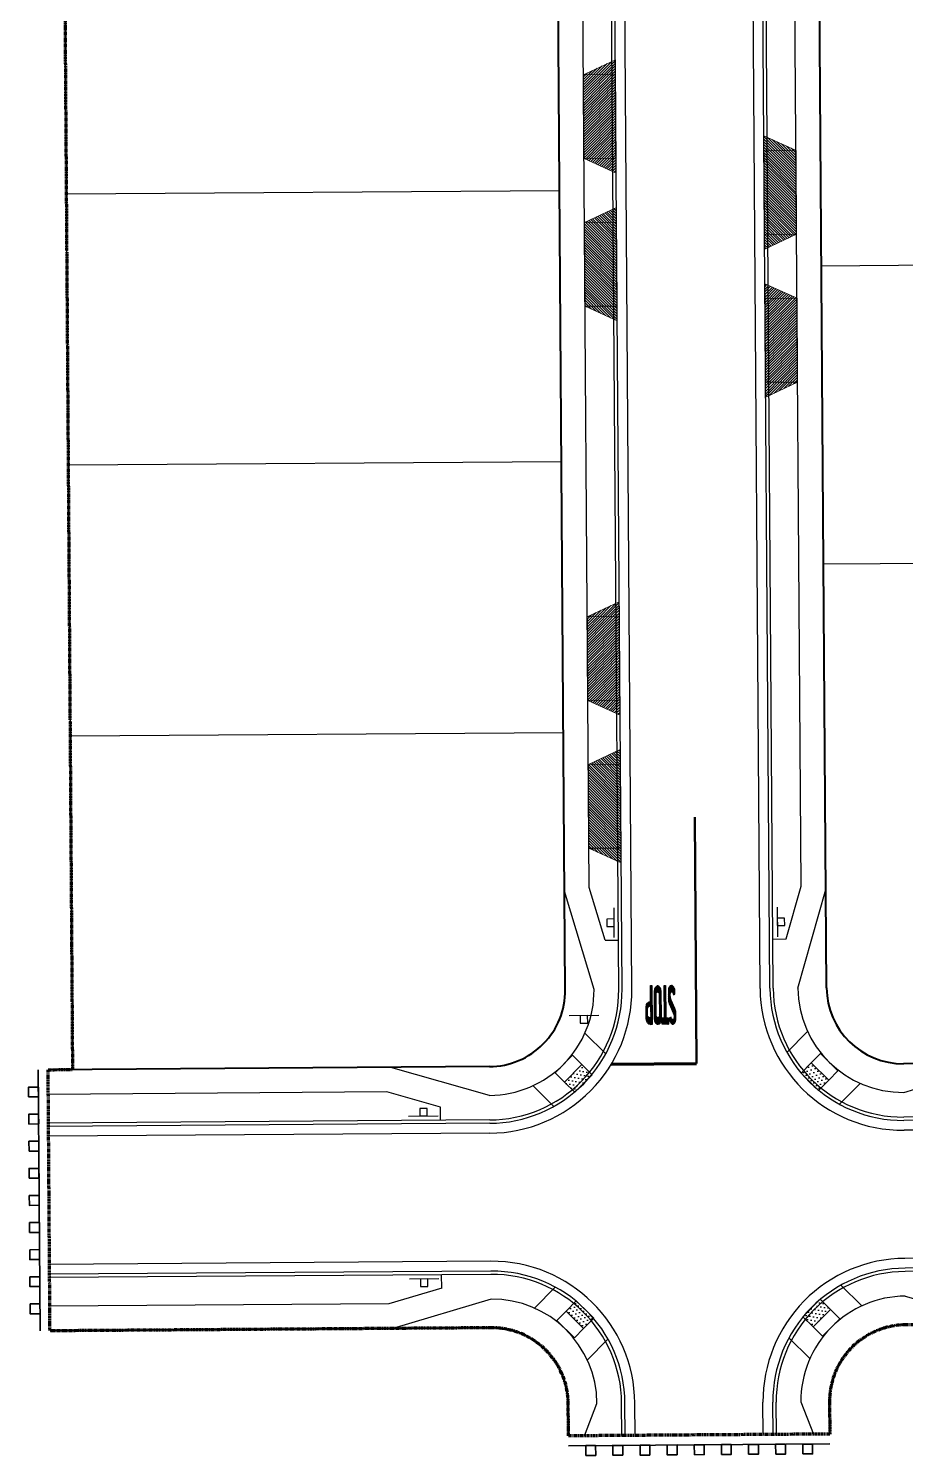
# Model space of a CAD drawing. Header units: feet. Extents: x 627 to 1424, y 217 to 1375.
# Drawn here: x 627.2 to 805.1, y 216.6 to 506.2 of the extents above; entities that cross this region are included whole.
import ezdxf
from ezdxf.enums import TextEntityAlignment as Align

# ---------------------------------------------------------------- set-up
doc = ezdxf.new("R2010")
doc.units = ezdxf.units.FT
doc.header["$MEASUREMENT"] = 0
doc.linetypes.add('PHANTOM2', pattern=[1.25, 0.625, -0.125, 0.125, -0.125, 0.125, -0.125])
for name, color, linetype, lineweight in [('C-ROAD-BARR', 7, 'Continuous', 35), ('C-ROAD-DRWY', 1, 'Continuous', 18), ('C-ROAD-DRWY-PATT', 254, 'Continuous', 25), ('C-ROAD-RAMP', 2, 'Continuous', 25), ('C-ROAD-SIGN', 2, 'Continuous', 25), ('C-ROAD-STRP-12IN', 5, 'Continuous', 100), ('C-ROAD-STRP-D35', 4, 'Continuous', 50), ('C-ROAD-STRP-MRKG', 2, 'Continuous', 25), ('V-BNDY-PHAS-LINE', 171, 'PHANTOM2', 100), ('V-PROP-LINE', 3, 'Continuous', 30), ('V-ROAD-ROW', 4, 'Continuous', 40), ('V-ROAD-SWLK', 6, 'Continuous', 25)]:
    doc.layers.add(name, color=color, linetype=linetype, lineweight=lineweight)
for name, color, linetype in [('V-ROAD-CURB-FOC', 103, 'Continuous'), ('V-ROAD-CURB-LIP', 1, 'Continuous'), ('V-ROAD-CURB-TBC', 2, 'Continuous')]:
    doc.layers.add(name, color=color, linetype=linetype)
pattern_1 = [(350.3403600582283, (-6687745.935648265, -2007619.909241537), (0.4955294611373654, 0.6764433111095951), [0, -0.75])]
pattern_2 = [(134.9115799682923, (-6687747.274623233, -2007626.338366726), (-0.2655739352106942, -0.264755519180821), [])]
pattern_3 = [(225.4012453078337, (755.556654619053, 304.1450007371604), (0.08900516336551904, -0.08776719714265269), [])]

# ---------------------------------------------------------------- blocks, each defined once
blk = doc.blocks.new('SIGN')
blk.add_line((3.000000000000157, -3.916090494788434e-16), (-3.000000000000157, 3.916090494788434e-16))
blk.add_lwpolyline([(0.7499999999999332, 1.495601614571014e-13), (-0.750000000000123, -7.659630427873607e-14), (-0.7500000000002826, -1.500000000000116), (0.7499999999999637, -1.499999999999962)], close=True)
at = {"flags": 1}
blk.add_attdef('CODE', text='', height=0.2, dxfattribs=at).set_placement((-7.965850201685498e-14, -0.7500000000000193), align=Align.MIDDLE_CENTER)

msp = doc.modelspace()

# ---------------------------------------------------------------- hatches: boundary and pattern name
at = {"layer": 'C-ROAD-DRWY-PATT'}
h = msp.add_hatch(dxfattribs=at)
h.set_pattern_fill('ANSI31', color=256, scale=3, angle=0.312825268178601, style=0)
h.set_pattern_definition([(45.31282526817861, (744.9482541736215, 473.8958780809771), (-0.2666088398081687, 0.2637133415967844), [])])
h.paths.add_polyline_path([(739.9063647668809, 479.8607160227839), (746.4272240418941, 476.9063091150019, -2.327850903454041e-05), (746.2661551721394, 499.9057451256085), (739.7873138636351, 496.860299162101, -1.138968355150182e-06)])
h = msp.add_hatch(dxfattribs=at)
h.set_pattern_fill('ANSI31', color=256, scale=3, angle=89.91157996829224, style=0)
h.set_pattern_definition(pattern_2)
h.paths.add_polyline_path([(783.016502905637, 464.4889131940436), (776.5376615943387, 461.4434672282077, 2.327850903454041e-05), (776.3765927376226, 484.4429032390472), (782.8974520098418, 481.4884963335935, 1.138968355150182e-06)])
h = msp.add_hatch(dxfattribs=at)
h.set_pattern_fill('ANSI31', color=256, scale=3, angle=89.91157996829224, style=0)
h.set_pattern_definition(pattern_2)
h.paths.add_polyline_path([(739.9974036887288, 466.8610347891226), (746.4762450000271, 469.9064807549585, 2.327850903454041e-05), (746.6373138567433, 446.907044744119), (740.116454584524, 449.8614516495727, 1.138968355150182e-06)])
h = msp.add_hatch(dxfattribs=at)
h.set_pattern_fill('ANSI31', color=256, scale=3, angle=180.3128252681786, style=0)
h.set_pattern_definition([(225.3128252681786, (778.0656524207443, 457.4540699021891), (0.2666088398081686, -0.2637133415967845), [])])
h.paths.add_polyline_path([(783.107541827485, 451.4892319603823), (776.5866825524718, 454.4436388681643, -2.327850903454041e-05), (776.7477514222264, 431.4442028575577), (783.2265927307308, 434.4896488210652, -1.138968355150182e-06)])
h = msp.add_hatch(dxfattribs=at)
h.set_pattern_fill('ANSI31', color=256, scale=3, angle=0.312825268178601, style=0)
h.set_pattern_definition([(45.31282526817861, (745.7284986805171, 363.8986448575743), (-0.2666088398081687, 0.2637133415967844), [])])
h.paths.add_polyline_path([(740.6866092737764, 369.863482799381), (747.2074685487896, 366.9090758915991, -2.327850903454041e-05), (747.046399679035, 389.9085119022056), (740.5675583705306, 386.8630659386981, -1.138968355150182e-06)])
h = msp.add_hatch(dxfattribs=at)
h.set_pattern_fill('ANSI31', color=256, scale=3, angle=89.91157996829224, style=0)
h.set_pattern_definition(pattern_2)
h.paths.add_polyline_path([(740.7776481956244, 356.8638015657198), (747.2564895069227, 359.9092475315556, 2.327850903454041e-05), (747.4175583636388, 336.9098115207162), (740.8966990914196, 339.8642184261698, 1.138968355150182e-06)])
at = {"layer": 'C-ROAD-RAMP'}
h = msp.add_hatch(dxfattribs=at)
h.set_pattern_fill('DOTS', color=256, scale=12, angle=350.3403600582283, style=0)
h.set_pattern_definition(pattern_1)
edge = h.paths.add_edge_path()
edge.add_line((735.9389333138242, 292.4111846969463), (738.0307899611071, 290.3489813257474))
edge.add_arc((1142.983807498589, -105.3530302441213), 566.186390134062, 135.1560015123834, 135.6619829933974, ccw=False)
edge.add_line((741.540996436961, 293.9096625035163), (739.4491397943348, 295.9718658779748))
edge.add_line((739.4491397943348, 295.9718658779748), (735.9389333147556, 292.4111846967135))
h = msp.add_hatch(dxfattribs=at)
h.set_pattern_fill('DOTS', color=256, scale=12, angle=315.4038276124356, style=0)
h.set_pattern_definition([(315.4038276124356, (808.1111811585724, 315.1967042239849), (0.7936064704493514, 0.2707651566596468), [0, -0.75])])
edge = h.paths.add_edge_path()
edge.add_line((789.5303044728935, 292.791324922815), (787.4679125444964, 290.6996541772969))
edge.add_arc((388.1690353052691, -110.70716565568), 566.186390134062, 45.1508368624083, 45.65681834342237)
edge.add_line((783.9075477914885, 294.2101815994829), (785.9699397161603, 296.3018523482606))
edge.add_line((785.9699397161603, 296.3018523482606), (789.5303044728935, 292.7913249230478))
h = msp.add_hatch(dxfattribs=at)
h.set_pattern_fill('DOTS', color=256, scale=12, angle=495.3934983565372, style=0)
h.set_pattern_definition([(135.3934983565372, (717.6797431344166, 223.4979874629062), (-0.793655270966451, -0.2706220812630949), [0, -0.7499999999999998])])
edge = h.paths.add_edge_path()
edge.add_line((736.2646587481722, 245.9000166482292), (738.3274277290329, 247.991315552732))
edge.add_arc((1137.69866390992, 649.3261434515007), 566.1863901340619, 225.1405076065099, 225.646489087524)
edge.add_line((741.8871595477685, 244.480146327056), (739.8243905715644, 242.3888474192936))
edge.add_line((739.8243905715644, 242.3888474192936), (736.2646587491035, 245.900016648462))
h = msp.add_hatch(dxfattribs=at)
h.set_pattern_fill('DOTS', color=256, scale=12, angle=350.3403600582283, style=0)
h.set_pattern_definition(pattern_1)
edge = h.paths.add_edge_path()
edge.add_line((789.8560975678265, 246.2704954412766), (787.7646127277985, 248.333075898001))
edge.add_arc((382.8829387417063, 644.1080857743509), 566.1863901340619, 315.145672256485, 315.65165373749903, ccw=False)
edge.add_line((784.2537643918768, 244.7730275962967), (786.3452492281795, 242.7104471363127))
edge.add_line((786.3452492272481, 242.7104471363127), (789.8560975678265, 246.2704954412766))
at = {"layer": 'C-ROAD-STRP-MRKG'}
h = msp.add_hatch(dxfattribs=at)
h.set_pattern_fill('ANSI31', color=256, scale=0.9999999999999998, angle=-179.5987546921663, style=0)
h.set_pattern_definition(pattern_3)
edge = h.paths.add_edge_path(flags=16)
edge.add_arc((753.353203466918, 305.9763566587532), 0.5584171615286914, 179.6811099169437, 276.4593050218487, ccw=False)
edge.add_line((752.7947949543595, 305.9794646149967), (752.7848270414397, 307.4028083663434))
edge.add_arc((753.4104716761016, 307.2089300692115), 0.6549961854697385, 91.01054535051861, 162.7825411131136, ccw=False)
edge.add_line((753.3989198822528, 307.8638243805617), (753.4160239957273, 305.4214843243826))
edge = h.paths.add_edge_path()
edge.add_line((753.6659653531387, 312.0019529131241), (753.7214487222955, 304.0793407645542))
edge.add_line((753.7214487222955, 304.0793407645542), (753.5517839062959, 304.0781525736675))
edge.add_arc((753.4202802211593, 304.6848498501761), 0.6207856349235883, 235.96242714841992, 282.22986810570205, ccw=False)
edge.add_arc((753.6106498217271, 305.0891571977396), 1.064589500997681, 200.3157834825423, 239.6544144673137, ccw=False)
edge.add_arc((754.2533263933988, 305.266317241069), 1.729735422460125, 179.8836442288718, 198.4275735266366, ccw=False)
edge.add_line((752.5235945377499, 305.2698299703188), (752.5081507563591, 307.4750870116986))
edge.add_arc((755.1911673981543, 307.4938766231842), 2.683082434374679, 165.9549050437021, 180.4012453075197, ccw=False)
edge.add_arc((753.3317742184862, 307.9590301364201), 0.7663897653554367, 85.425107862311, 165.9549050424704, ccw=False)
edge.add_line((753.392903085798, 308.7229781281203), (753.3699543979019, 311.9998798992019))
edge.add_line((753.3699543979019, 311.9998798992019), (753.6659653531387, 312.0019529131241))
h = msp.add_hatch(dxfattribs=at)
h.set_pattern_fill('ANSI31', color=256, scale=0.9999999999999998, angle=-179.5987546921663, style=0)
h.set_pattern_definition(pattern_3)
edge = h.paths.add_edge_path(flags=16)
edge.add_line((755.1649083904922, 310.3461959955748), (755.1954608587548, 305.9835310182534))
edge.add_arc((753.5392606570767, 305.9719323719251), 1.656240814807782, -3.3333122359084086, 0.40124534348348107, ccw=False)
edge.add_arc((754.6329050117602, 305.9082352465507), 0.5607430748229487, 321.26115973102407, 356.6666877039477, ccw=False)
edge.add_arc((754.8745584564017, 305.7143652264599), 0.2509335010568389, 219.5413308666941, 321.26115976195797, ccw=False)
edge.add_arc((755.1310473461429, 305.9261092841444), 0.583532503649009, 174.7986363135909, 219.5413308951643, ccw=False)
edge.add_line((754.5499176885933, 305.9790101719555), (754.5193652203307, 310.3416751495097))
edge.add_arc((754.9237589542422, 310.3298898512617), 0.4045654276896606, 102.02620164555071, 178.3306942638583, ccw=False)
edge.add_arc((754.7478455324059, 310.3177044606334), 0.418034920979636, 3.908073503341484, 77.34001170181062, ccw=False)
edge = h.paths.add_edge_path()
edge.add_arc((754.5543591705127, 311.2693800957271), 0.7905151934034531, 18.341650950380824, 69.55687129487899, ccw=False)
edge.add_arc((753.1728577522342, 310.5460664046296), 2.343019433400735, 5.6306225247541875, 24.511843828897895, ccw=False)
edge.add_line((755.5045723589137, 310.775951285148), (755.542028395459, 305.4275080901571))
edge.add_arc((753.2607233389577, 305.2211897922064), 2.29061563796454, -7.560337511884484, 5.167698130735687, ccw=False)
edge.add_arc((753.8318775078977, 305.1928752023962), 1.72134515101341, 328.03490372879276, 350.8724397913599, ccw=False)
edge.add_arc((754.832309729663, 304.6838033913444), 0.6109739744311413, 275.045018154055, 318.82858767015694, ccw=False)
edge.add_arc((754.9306917063401, 304.6833853606584), 0.6098260404358568, 221.9305575473789, 265.80081789070994, ccw=False)
edge.add_arc((755.9244410431126, 305.2075298143873), 1.721345261481214, 189.930051616138, 212.7675861985023, ccw=False)
edge.add_arc((756.4951424116736, 305.2438409645069), 2.290615528174696, 175.6347922049528, 188.3628284594936, ccw=False)
edge.add_line((754.2111716037616, 305.4181878787931), (754.1737155672163, 310.7666310737841))
edge.add_arc((756.5084211753264, 310.5694259045983), 2.343019452606887, 156.2906468652072, 175.1718680096272, ccw=False)
edge.add_arc((755.0671068377271, 311.3058749744991), 0.7333776852399515, 125.0826601890372, 163.7131941216234, ccw=False)
edge.add_arc((754.8935549184, 311.6818395537287), 0.3342755911916725, 100.87846198356198, 137.8841726480463, ccw=False)
h = msp.add_hatch(dxfattribs=at)
h.set_pattern_fill('ANSI31', color=256, scale=0.9999999999999998, angle=-179.5987546921663, style=0)
h.set_pattern_definition(pattern_3)
h.paths.add_polyline_path([(756.4275309694931, 312.0212926161475), (756.4735406432301, 305.4514537209179), (756.9933647597209, 305.4550941355992), (757.0024686520919, 304.1551260130946), (755.7498369282112, 304.1463536249939), (755.7407330358401, 305.4463217472658), (756.2298730891198, 305.4497472764924), (756.1838634153828, 312.019586171722)])
h = msp.add_hatch(dxfattribs=at)
h.set_pattern_fill('ANSI31', color=256, scale=0.9999999999999998, angle=-179.5987546921663, style=0)
h.set_pattern_definition(pattern_3)
edge = h.paths.add_edge_path()
edge.add_arc((759.3994888730226, 309.8449665166937), 2.000000000189866, 180.4012452998548, 204.1965126601835, ccw=False)
edge.add_line((757.3995379153639, 309.8309605279937), (757.3959804661572, 310.3389378376305))
edge.add_arc((757.7394919589157, 310.3974139759249), 0.3484531595594667, 129.0371317439119, 189.6608813827649, ccw=False)
edge.add_arc((757.7021037085736, 310.4435234774353), 0.2890901458794328, 51.76536023403969, 129.0371303998714, ccw=False)
edge.add_arc((756.1574795237005, 309.9603637929932), 1.864139092557586, 5.548080573117886, 22.395573850802293, ccw=False)
edge.add_line((758.0128859030083, 310.1405906612054), (758.3398966584355, 310.3555388893001))
edge.add_line((758.3398966584355, 310.3555388893001), (758.3369562057778, 310.7754137255251))
edge.add_arc((756.9452443932406, 310.8526227472624), 1.39385185805136, 356.8246148624118, 390.996297072839)
edge.add_arc((757.3346479668259, 311.2486691599381), 0.8673015892610123, 21.77689463810085, 57.72076173846569)
edge.add_arc((757.6318971631601, 311.7192483389558), 0.3107031267709714, 57.7207617636067, 126.3501770602405)
edge.add_arc((758.8611372060614, 310.1286415889304), 2.320867768708659, 127.5169557563832, 135.507678166975)
edge.add_arc((758.5330103730853, 311.0215394861054), 1.516671513697425, 151.0733571569185, 184.0423268184657)
edge.add_line((757.0201119650155, 310.914624158293), (757.0331985875964, 309.0459518609568))
edge.add_arc((759.0331495452551, 309.0599578496568), 2.000000000189865, 180.4012452998548, 204.1965126601835)
edge.add_line((757.2088594157249, 308.2402228168212), (757.9946175841615, 306.491546948906))
edge.add_arc((756.1703274551837, 305.6718119161869), 1.999999999638175, 0.40124530330058406, 24.19651266362888, ccw=False)
edge.add_line((758.1702784122899, 305.6858179050032), (758.1723328018561, 305.3924664082006))
edge.add_arc((757.8654836827076, 305.3903174928054), 0.3068566436621514, -136.38892276346792, 0.4012453098605988, ccw=False)
edge.add_arc((758.3428126774345, 305.5247936075544), 0.7804585951446446, 174.2167165892883, 206.3274110866481, ccw=False)
edge.add_line((757.5663264989853, 305.6034373193979), (757.1961469883099, 305.366778237978))
edge.add_arc((759.7977899259079, 305.6091269463037), 2.612906211707647, 185.3218689592889, 203.6288891553242)
edge.add_arc((758.167354241975, 304.9168208866193), 0.841900843027876, 204.9379065183446, 240.8125430231422)
edge.add_arc((757.9067472128085, 304.4502797053147), 0.3075070766868719, 240.8125421795961, 319.0450282257485)
edge.add_arc((757.5956376477459, 304.9128678792145), 0.8580901799286705, 309.2869437003446, 347.5229231464042)
edge.add_arc((756.6780115636382, 305.2939287074538), 1.844579055434681, 342.1160991547522, 365.8399931802289)
edge.add_line((758.5130171207711, 305.4816159394104), (758.5056061903015, 306.5398416344542))
edge.add_arc((756.5056552331953, 306.5258356456379), 1.999999999638176, 0.4012453033006423, 24.19651266362898)
edge.add_line((758.329945362173, 307.345570678357), (757.5751987434924, 309.0252314838581))

# ---------------------------------------------------------------- linework, layer by layer
at = {"layer": 'C-ROAD-BARR'}
for p, q in [((629.2149033546448, 294.9072375989053), (629.4028693214059, 268.4081900841556)), ((629.4028693214059, 268.4081900841556), (629.5908393422142, 241.9085711322259)), ((736.7587929945439, 218.6103592987638), (763.2578670922667, 218.794539530063)), ((763.2578670922667, 218.794539530063), (789.7575126281008, 218.9787237332202))]:
    msp.add_line(p, q, dxfattribs=at)
for points in [[(627.2539638653398, 289.3934755322989), (629.2539135525003, 289.4076617960818), (629.2397272884846, 291.4076114830095), (627.239777601324, 291.3934252192266)], [(627.2929760906845, 283.8936138935387), (629.2929257778451, 283.9078001573216), (629.2787395138294, 285.9077498440165), (627.2787898266688, 285.8935635802336)], [(627.3319883160293, 278.3937522547785), (629.3319380031899, 278.4079385183286), (629.3177517391741, 280.4078882052563), (627.3178020520136, 280.3937019414734)], [(627.3710005413741, 272.8938906157855), (629.3709502285346, 272.9080768795684), (629.3567639645189, 274.9080265664961), (627.3568142773584, 274.8938403027132)], [(627.3958265027031, 269.393978663953), (629.3957761898637, 269.4081649275031), (629.4099624538794, 267.4082152408082), (627.4100127667189, 267.3940289770253)], [(627.4348387280479, 263.89411702496), (629.4347884152085, 263.9083032887429), (629.4489746792242, 261.9083536018152), (627.4490249920636, 261.8941673382651)], [(627.4738509533927, 258.3942553861998), (629.4738006405532, 258.4084416499827), (629.487986904569, 256.408491963055), (627.4880372174084, 256.3943056992721)], [(627.5128631787375, 252.8943937474396), (629.512812865898, 252.9085800112225), (629.5269991299137, 250.9086303242948), (627.5270494427532, 250.8944440605119)], [(627.5518754040822, 247.3945321084466), (629.5518250912428, 247.4087183722295), (629.5660113552585, 245.4087686855346), (627.566061668098, 245.3945824217517)], [(742.2722748592496, 216.6486321170814), (742.2583743147552, 218.6485838103108), (740.2584226215258, 218.6346832653508), (740.2723231660202, 216.6347315723542)], [(747.7721420153975, 216.6868586151395), (747.7582414709032, 218.6868103083689), (745.7582897776738, 218.6729097636417), (745.7721903221682, 216.6729580704123)], [(753.2720091715455, 216.7250851131976), (753.2581086270511, 218.7250368064269), (751.2581569338217, 218.7111362616997), (751.2720574783161, 216.7111845684703)], [(758.7718763276935, 216.7633116112556), (758.7579757831991, 218.763263304485), (756.7580240899697, 218.7493627597578), (756.7719246344641, 216.7494110665284)], [(762.271791790612, 216.7876375645865), (762.2578912461177, 218.7875892578159), (764.257842939347, 218.8014898025431), (764.2717434838414, 216.8015381093137)], [(767.77165894676, 216.8258640626445), (767.7577584022656, 218.8258157558739), (769.757710095495, 218.8397163006011), (769.7716106399894, 216.8397646076046)], [(773.271526102908, 216.8640905607026), (773.2576255584136, 218.864042253932), (775.2575772516429, 218.8779427986592), (775.2714777961373, 216.8779911056627)], [(778.7713932590559, 216.9023170589935), (778.7574927145615, 218.9022687519901), (780.7574444077909, 218.9161692967173), (780.7713449522853, 216.9162176037207)], [(784.2712604152039, 216.9405435570516), (784.2573598707095, 218.9404952500481), (786.2573115639389, 218.9543957947753), (786.2712121084332, 216.9544441017788)]]:
    msp.add_lwpolyline(points, close=True, dxfattribs=at)
at = {"layer": 'C-ROAD-DRWY'}
for p, q in [((739.7873138636351, 496.8602991618682), (746.2871641553938, 496.9058186893817)), ((782.8974520107731, 481.4884963333607), (776.3976017190143, 481.4429768028203)), ((739.9063647668809, 479.8607160234824), (746.4062150586396, 479.9062355509959)), ((739.9974036896601, 466.8610347884241), (746.4972539814189, 466.9065543189645)), ((783.0165029047057, 464.4889131947421), (776.5166526129469, 464.4433936642017)), ((740.1164545835927, 449.8614516498055), (746.6163048753515, 449.9069711803459)), ((783.107541827485, 451.4892319596838), (776.6076915357262, 451.4437124321703)), ((783.2265927307308, 434.489648821298), (776.726742438972, 434.4441292937845)), ((740.5675583705306, 386.8630659384653), (747.0674086622894, 386.9085854659788)), ((740.6866092737764, 369.8634828000795), (747.1864595655352, 369.909002327593)), ((740.7776481965557, 356.8638015650213), (747.2774984883144, 356.9093210955616)), ((740.8966990904883, 339.8642184264027), (747.396549382247, 339.909737956943))]:
    msp.add_line(p, q, dxfattribs=at)
at = {"layer": 'C-ROAD-DRWY', "flags": 128}
for points in [[(739.9063647668809, 479.8607160227839, 1.13896835513624e-06), (739.7873138627037, 496.8602991616353), (746.2661551721394, 499.9057451256085, 2.327850903454105e-05), (746.4272240418941, 476.9063091150019), (739.9063647668809, 479.8607160227839)], [(783.016502905637, 464.4889131940436, -1.13896835513624e-06), (782.8974520107731, 481.4884963331278), (776.3765927376226, 484.4429032390472, -2.327850903454105e-05), (776.5376615943387, 461.4434672282077), (783.016502905637, 464.4889131942764)], [(739.9974036887288, 466.8610347891226, -1.13896835513624e-06), (740.1164545835927, 449.8614516500384), (746.6373138567433, 446.907044744119, -2.327850903454105e-05), (746.4762450000271, 469.9064807549585), (739.9974036887288, 466.8610347888898)], [(783.107541827485, 451.4892319603823, 1.13896835513624e-06), (783.2265927316621, 434.4896488215309), (776.7477514222264, 431.4442028575577, 2.327850903454105e-05), (776.5866825524718, 454.4436388681643), (783.107541827485, 451.4892319603823)], [(740.6866092737764, 369.863482799381, 1.13896835513624e-06), (740.5675583695993, 386.8630659382325), (747.046399679035, 389.9085119022056, 2.327850903454105e-05), (747.2074685487896, 366.9090758915991), (740.6866092737764, 369.863482799381)], [(740.7776481956244, 356.8638015657198, -1.13896835513624e-06), (740.8966990904883, 339.8642184266355), (747.4175583636388, 336.9098115207162, -2.327850903454105e-05), (747.2564895069227, 359.9092475315556), (740.7776481956244, 356.8638015654869)]]:
    msp.add_lwpolyline(points, format="xyb", dxfattribs=at)
at = {"layer": 'C-ROAD-RAMP'}
for p, q in [((740.0879750940949, 302.3632149018813), (744.3390566064045, 298.1723949119914)), ((785.2405016170815, 302.6834957841784), (781.0492984522134, 298.432792049367)), ((737.5477360412478, 297.8463161368854), (734.0375295626, 294.2856349556241)), ((739.4491397943348, 295.9718658779748), (737.5477360412478, 297.8463161368854)), ((741.5371249215677, 293.9134791379329), (739.4491397943348, 295.9718658779748)), ((783.911364775151, 294.2140527707525), (785.9699397161603, 296.3018523482606)), ((785.9699397161603, 296.3018523482606), (787.8445613626391, 298.2030871268362)), ((787.8445613626391, 298.2030871268362), (791.4049261193722, 294.6925597016234)), ((734.0375295626, 294.2856349560898), (735.9389333138242, 292.4111846969463)), ((789.5303044728935, 292.791324922815), (787.4717295281589, 290.7035253487993)), ((791.4049261184409, 294.6925597020891), (789.5303044728935, 292.791324922815)), ((729.5573556553572, 291.6811713601928), (733.8084371667355, 287.4903513705358)), ((735.9389333138242, 292.4111846969463), (738.0269184457138, 290.352797960164)), ((795.921595887281, 292.1519135101698), (791.730392722413, 287.9012097755913)), ((729.8734827116132, 246.5405802696478), (734.0654521221295, 250.7905283470172)), ((796.2378067299724, 246.999358298257), (791.9874808061868, 251.1909446029458)), ((736.2646587481722, 245.9000166482292), (738.3236100478098, 247.987445069477)), ((789.8560975678265, 246.2704954412766), (787.7684835558757, 248.3292585653253)), ((791.7571633635089, 244.3957024284173), (789.8560975678265, 246.2704954412766)), ((734.3896943796426, 243.9991198559292), (736.2646587481722, 245.9000166482292)), ((737.9494262011722, 240.4879506272264), (734.3896943796426, 243.9991198563948)), ((741.8833418665454, 244.476275843801), (739.8243905715644, 242.3888474192936)), ((784.2576352190226, 244.7692102640867), (786.3452492272481, 242.7104471363127)), ((788.2463150238618, 240.8356541236863), (791.7571633635089, 244.3957024288829)), ((739.8243905715644, 242.3888474192936), (737.9494262011722, 240.4879506272264)), ((785.7052617082372, 236.3192133852281), (781.4549357844517, 240.5107996899169)), ((786.3452492272481, 242.7104471363127), (788.2463150238618, 240.8356541236863)), ((740.5526781789958, 236.0070725842379), (744.7446475904435, 240.2570206618402))]:
    msp.add_line(p, q, dxfattribs=at)
at = {"layer": 'C-ROAD-RAMP', "flags": 128}
for points in [[(735.9389333138242, 292.4111846969463), (739.4491397943348, 295.9718658779748)], [(789.5303044728935, 292.791324922815), (785.9699397161603, 296.3018523482606)], [(738.0269184419885, 290.3527979566716), (741.5371249215677, 293.9134791379329)], [(787.4717295318842, 290.7035253453068), (783.911364775151, 294.2140527707525)], [(738.3236100440845, 247.9874450729694), (741.8833418665454, 244.476275843801)], [(787.768483559601, 248.3292585690506), (784.2576352190226, 244.7692102640867)], [(789.8560975678265, 246.2704954412766), (786.3452492272481, 242.7104471363127)], [(736.2646587481722, 245.9000166482292), (739.8243905715644, 242.3888474192936)]]:
    msp.add_lwpolyline(points, dxfattribs=at)
at = {"layer": 'C-ROAD-STRP-12IN'}
msp.add_line((745.4437703685835, 296.0739823533222), (762.7128600459546, 296.1949206581339), dxfattribs=at)
at = {"layer": 'C-ROAD-STRP-D35'}
msp.add_line((762.7128600459546, 296.1949206581339), (762.3627103259787, 346.1936945952475), dxfattribs=at)
at = {"layer": 'C-ROAD-STRP-MRKG'}
msp.add_line((757.2194300154224, 305.3816632861272), (757.1968573089689, 305.3587721891236), dxfattribs=at)
for points in [[(753.6659653531387, 312.0019529131241), (753.7214487222955, 304.0793407645542), (753.5517839062959, 304.0781525736675, -0.2046678224725248), (753.0728038791567, 304.1704229882453, -0.173352997046702), (752.6122848913074, 304.7195381082129, -0.08109019709682273), (752.5235945377499, 305.2698299703188), (752.5081507563591, 307.4750870116986, -0.06311766773330416), (752.5882956599817, 308.1450218176469, -0.3665903575176971), (753.392903085798, 308.7229781281203), (753.3699543979019, 311.9998798992019)], [(757.5751987434924, 309.0252314838581, -0.1042011367982836), (757.3995379153639, 309.8309605279937), (757.3959804661572, 310.3389378376305, -0.2708683532939404), (757.5200278293341, 310.6680707701016, -0.3505466189921832), (757.8810167992488, 310.6705988359172, -0.07364375881681705), (758.0128859030083, 310.1405906612054), (758.3398966584355, 310.3555388893001), (758.3369562057778, 310.7754137255251, 0.1502169239107168), (758.1400550212711, 311.5704323078971, 0.1581333799567039), (757.7978269327432, 311.9819339772221, 0.3087362589923668), (757.4477375950664, 311.9694915935397, 0.03488023906345211), (757.2055592471734, 311.7551374610048, 0.1448548603939007), (757.0201119650155, 310.914624158293), (757.0331985875964, 309.0459518609568, 0.1042011367982837), (757.2088594157249, 308.2402228168212), (757.9946175841615, 306.491546948906, -0.104201136798284), (758.1702784122899, 305.6858179050032), (758.1723328018561, 305.3924664082006, -0.679536586650057), (757.6433076523244, 305.1786601960193, -0.1410334040393221), (757.5663264989853, 305.6034373193979), (757.1961469883099, 305.366778237978, 0.08004977568451116), (757.4039478041232, 304.561845337972, 0.1578237655290514), (757.7567856786773, 304.181817155797, 0.3552606021026102), (758.1389842256904, 304.2487193618435, 0.1684012804273499), (758.4334619026631, 304.7274783574976, 0.1038863406671993), (758.5130171207711, 305.4816159394104), (758.5056061903015, 306.5398416344542, 0.1042011367982835), (758.329945362173, 307.345570678357)], [(753.4160239957273, 305.4214843243826, -0.4493034663093322), (752.7947949543595, 305.9794646149967), (752.7848270414397, 307.4028083663434, -0.3238201653692414), (753.3989198822528, 307.8638243805617)]]:
    msp.add_lwpolyline(points, format="xyb", close=True, dxfattribs=at)
for points in [[(754.8304683221504, 312.0101081209723, -0.2272642661053071), (755.3047137977555, 311.5181414359249, -0.08257176642449816), (755.5045723589137, 310.775951285148), (755.542028395459, 305.4275080901571, -0.05559370007667978), (755.5314263254404, 304.91981303785, -0.09997868585592663), (755.2922163978219, 304.2815906938631, -0.1934004513035885), (754.8860378284007, 304.0751963844523, -0.1937928884629842), (754.4770084125921, 304.2758816569112, -0.09997867933276024), (754.2288832310587, 304.9106911120471, -0.05559370275494008), (754.2111716037616, 305.4181878787931), (754.1737155672163, 310.7666310737841, -0.08257176572281948), (754.3631596732885, 311.5115475757048, -0.1701721862572435), (754.6455924222246, 311.9060153136961, -0.1628859202669711), (754.8304683221504, 312.0101081209723, 0.08467869096432133)], [(755.1649083904922, 310.3461959955748), (755.1954608587548, 305.9835310182534, -0.01629652389554995), (755.1926994100213, 305.875631141942, -0.1557265837884585), (755.0702881887555, 305.5573381783906, -0.4754758089165789), (754.6810471871868, 305.5546122589149, -0.1977454996324074), (754.5499176885933, 305.9790101719555), (754.5193652203307, 310.3416751495097, -0.345814414799718), (754.8394641140476, 310.7255760466214, -0.3318414671278298), (755.1649083904922, 310.3461959955748, -0.4510135132715997)]]:
    msp.add_lwpolyline(points, format="xyb", dxfattribs=at)
msp.add_lwpolyline([(756.4275309694931, 312.0212926161475), (756.4735406432301, 305.4514537209179), (756.9933647597209, 305.4550941355992), (757.0024686520919, 304.1551260130946), (755.7498369282112, 304.1463536249939), (755.7407330358401, 305.4463217472658), (756.2298730891198, 305.4497472764924), (756.1838634153828, 312.019586171722)], close=True, dxfattribs=at)
at = {"layer": 'V-BNDY-PHAS-LINE'}
msp.add_lwpolyline([(1145.114290758967, 450.4910455814097, 0.3844844770894535), (1020.471164470538, 243.2384857495781), (968.4518124917522, 233.0902336749714, 0.365400068080362), (952.8793283291161, 245.6181841946673), (867.8353981785476, 243.6464049683418, -0.00404457583303598), (859.3186308844015, 243.5178588011768), (805.0879303989932, 243.1380721991882, 0.4142399639420968), (789.69686673861, 227.5285087348893), (789.7433267515153, 220.978673443431), (736.744606343098, 220.6103090036195), (736.6981463301927, 227.1601442950778, 0.4141871612621006), (721.0899898447096, 242.5498206713237), (631.5907870046794, 241.9230428903829), (631.2148542106152, 294.9212591191754), (636.2147284271196, 294.956724778749), (630.5978686390445, 1086.809829601087)], format="xyb", dxfattribs=at)
at = {"layer": 'V-PROP-LINE'}
for p, q in [((636.2147284271196, 294.956724778749), (630.5978686409071, 1086.809829601087)), ((734.95201651752, 473.3258605031297), (634.9544682400301, 472.6255610655062)), ((888.059438355267, 458.7243869171944), (788.0618900768459, 458.0240874800365)), ((735.342138771899, 418.3272438915446), (635.3445904953405, 417.6269444539212)), ((998.0456878524274, 398.9931760481559), (788.4910244084895, 397.5256299392786)), ((735.7322610244155, 363.3286272797268), (635.7347127497196, 362.6283278430346))]:
    msp.add_line(p, q, dxfattribs=at)
at = {"layer": 'V-ROAD-CURB-FOC'}
for p, q in [((747.6020339513198, 311.2396024998743), (743.3282440975308, 913.749526709551)), ((777.6013329615816, 311.4448249072302), (775.0903644207865, 665.4359001857229)), ((777.6013329615816, 311.4448249072302), (777.601321307011, 311.4464677907526)), ((720.7993655828759, 284.0488030388951), (631.2964220307767, 283.4219990607817)), ((720.7993655828759, 284.0488030388951), (720.7919112928212, 284.048750835238)), ((859.0280066188425, 285.0168411685154), (804.7897345814854, 284.637001541676)), ((859.2380964495242, 255.0175768067129), (805.0073959659785, 254.6377902047243)), ((721.0094554126263, 254.0495386768598), (631.5092159882188, 253.4227536362596)), ((721.0094554126263, 254.0495386768598), (721.0078125251457, 254.0495271715336)), ((748.244328700006, 220.6902371367905), (748.19785703253, 227.2417153110728)), ((778.2436044020578, 220.89874531026), (778.1971560409293, 227.4469377186615))]:
    msp.add_line(p, q, dxfattribs=at)
for centre, start, end in [((720.6027131788433, 311.04808793962), 270.4012453037963, 0.4064099223319813), ((804.6006537340581, 311.6363394674845), 180.406409922332, 270.4012453037963), ((721.1985362600535, 227.0502007510513), 0.4064099223319813, 90.40124530379633), ((805.1964768134058, 227.6384522789158), 90.40124530379633, 180.406409922332)]:
    msp.add_arc(centre, 27, start, end, dxfattribs=at)
at = {"layer": 'V-ROAD-CURB-LIP'}
for p, q in [((749.6020021811128, 311.2511747772805), (745.3281937846914, 913.7637129733339)), ((775.60136473272, 311.4332526309881), (773.0904147326946, 665.4217139226384)), ((749.6020021811128, 311.2511747772805), (749.6019973196089, 311.2518601620104)), ((720.8133715698496, 282.0488520814106), (631.3106082947925, 281.4220493659377)), ((720.8133715698496, 282.0488520814106), (720.8059385688975, 282.0488000269979)), ((859.0420126076788, 283.0168902112637), (804.8113121232018, 282.6371036095079)), ((720.99544942379, 256.0494896336459), (631.495029724203, 255.4227033306379)), ((720.99544942379, 256.0494896336459), (720.9935208177194, 256.0494761273731)), ((859.2240904606879, 257.0175277639646), (804.9933899771422, 256.6377411617432)), ((750.2442804127932, 220.7041376817506), (750.1978252604604, 227.2532875880133)), ((776.2436526864767, 220.8848447652999), (776.1971878102049, 227.4353654414881))]:
    msp.add_line(p, q, dxfattribs=at)
for centre, start, end in [((720.6027131788433, 311.04808793962), 270.4012453037963, 0.4064099223319813), ((804.6006537340581, 311.6363394674845), 180.406409922332, 270.4012453037963), ((721.1985362600535, 227.0502007510513), 0.4064099223319813, 90.40124530379633), ((805.1964768134058, 227.6384522789158), 90.40124530379633, 180.406409922332)]:
    msp.add_arc(centre, 29, start, end, dxfattribs=at)
at = {"layer": 'V-ROAD-CURB-TBC'}
for p, q in [((746.9320676410571, 311.232476781588), (742.65826095175, 913.7447743110824)), ((778.2712992718443, 311.4519506257493), (775.7603475637734, 665.4406525839586)), ((746.9320676410571, 311.232476781588), (746.9320508064702, 311.2348501016386)), ((720.7946735750884, 284.7187866100576), (631.2916696323082, 284.0919822088908)), ((720.7946735750884, 284.7187866100576), (720.7873030724004, 284.7187349933665)), ((859.0233146129176, 285.686824739445), (804.7926141284406, 285.3070381379221)), ((721.0141474204138, 253.3795551063959), (631.513968385756, 252.7527704886161)), ((721.0141474204138, 253.3795551063959), (721.0126002468169, 253.379544271389)), ((859.242788455449, 254.3475932357833), (805.0120879719034, 253.9678066342603)), ((747.5743448734283, 220.6855804543011), (747.5278907194734, 227.2345895927865)), ((778.9135882249102, 220.9034019927494), (778.8671223502606, 227.4540634367149))]:
    msp.add_line(p, q, dxfattribs=at)
for centre, start, end in [((720.6027131788433, 311.04808793962), 270.4012453037963, 0.4064099223319813), ((804.6006537340581, 311.6363394674845), 180.406409922332, 270.4012453037963), ((721.1985362600535, 227.0502007510513), 0.4064099223319813, 90.40124530379633), ((805.1964768134058, 227.6384522789158), 90.40124530379633, 180.406409922332)]:
    msp.add_arc(centre, 26.33, start, end, dxfattribs=at)
at = {"layer": 'V-ROAD-ROW'}
for p, q in [((736.1023232499138, 311.1580314834137), (731.8285333989188, 913.6679556930903)), ((789.1010436601937, 311.5263959239237), (786.5900751203299, 665.5174712024163)), ((720.7112595895305, 295.5484680193476), (631.2148510133848, 294.921709807124)), ((858.9474721839651, 296.5165591740515), (804.7092001456767, 296.136719547445)), ((721.0899898447096, 242.5498206713237), (631.5907870046794, 241.9230428901501)), ((736.7446063440293, 220.6103090036195), (736.6981463301927, 227.1601442950778)), ((789.7433267524466, 220.978673443431), (789.69686673861, 227.5285087348893))]:
    msp.add_line(p, q, dxfattribs=at)
for centre, start, end in [((720.6027131769806, 311.04808793962), 270.4012453037963, 0.4064099223319813), ((804.6006537331268, 311.6363394677173), 180.406409922332, 270.4012453037963), ((721.1985362572595, 227.0502007510513), 0.4064099223319813, 90.40124530379633), ((805.1964768115431, 227.6384522789158), 90.40124530379633, 180.406409922332)]:
    msp.add_arc(centre, 15.5, start, end, dxfattribs=at)
at = {"layer": 'V-ROAD-SWLK'}
for p, q in [((740.9552710885182, 331.9068699120544), (736.8284076144919, 913.7034213521983)), ((783.9542430639267, 332.2043030422647), (781.737127283588, 644.7686327672563)), ((741.9321765890345, 311.1993844422977), (735.9604606125504, 331.1575283517595)), ((744.154287644662, 321.2153981374577), (740.9552710885182, 331.9068699118216)), ((780.9072166299447, 321.4685261379927), (783.9542430639267, 332.2043030422647)), ((783.2711903238669, 311.4850429650396), (788.9591810228303, 331.5258927920368)), ((778.2003847882152, 321.4493257398717), (780.9072166299447, 321.4685261379927)), ((744.154287644662, 321.2153981374577), (746.8611194882542, 321.2345985355787)), ((783.2711903238669, 311.4850429650396), (783.2714271871373, 311.4858775227331)), ((804.7575988797471, 290.3069155295379), (824.7162809977308, 296.2768324571662)), ((720.7520870482549, 289.7186109782197), (700.7120047584176, 295.3720329327043)), ((699.9115966707468, 290.4026819164865), (631.2503166729584, 289.921835569432)), ((710.7685004277155, 287.3398872050457), (699.9115966707468, 290.4026819164865)), ((720.7520870482549, 289.7186109782197), (720.7529216418043, 289.7183755345177)), ((710.7873472329229, 284.6487036407925), (710.7685004277155, 287.3398872050457)), ((711.0333490381017, 250.6026916010305), (711.0143926329911, 253.3095251636114)), ((711.0333490381017, 250.6026916010305), (700.3415889432654, 247.4046387833077)), ((700.3415889432654, 247.4046387835406), (631.5553213451058, 246.9229171276093)), ((721.0491623906419, 248.3796777124517), (701.0904802735895, 242.4097607843578)), ((721.0491623906419, 248.3796777124517), (721.0483312513679, 248.3794291072991)), ((805.0471029439941, 248.9679292403162), (825.0874399757013, 243.2781320861541)), ((740.0285780150443, 220.6331340526231), (742.5279996702448, 227.2014972534962)), ((783.8670134032145, 227.4871557762381), (786.4589903727174, 220.9558458596002))]:
    msp.add_line(p, q, dxfattribs=at)
for centre, start, end in [((720.6027131788433, 311.04808793962), 270.4012453037963, 0.4064099223319813), ((804.6006537340581, 311.6363394674845), 180.406409922332, 270.4012453037963), ((721.1985362600535, 227.0502007510513), 0.4064099223319813, 90.40124530379633), ((805.1964768134058, 227.6384522789158), 90.40124530379633, 180.406409922332)]:
    msp.add_arc(centre, 21.33, start, end, dxfattribs=at)

# ---------------------------------------------------------------- block references
at = {"layer": 'C-ROAD-SIGN'}
for p, rotation in [((746.0038495957851, 324.7620822936296), 270.401245301878), ((779.0967736924067, 324.9176156455651), 90.40124530020226), ((739.8841314725578, 305.8974491152912), 0.4012452981997867), ((707.3252494586632, 285.5404488057829), 180.4012453002022), ((707.4807828105986, 252.4475247091614), 0.4012453018780207)]:
    msp.add_blockref('SIGN', p, dxfattribs=dict(at, rotation=rotation))

doc.saveas('drawing.dxf')
